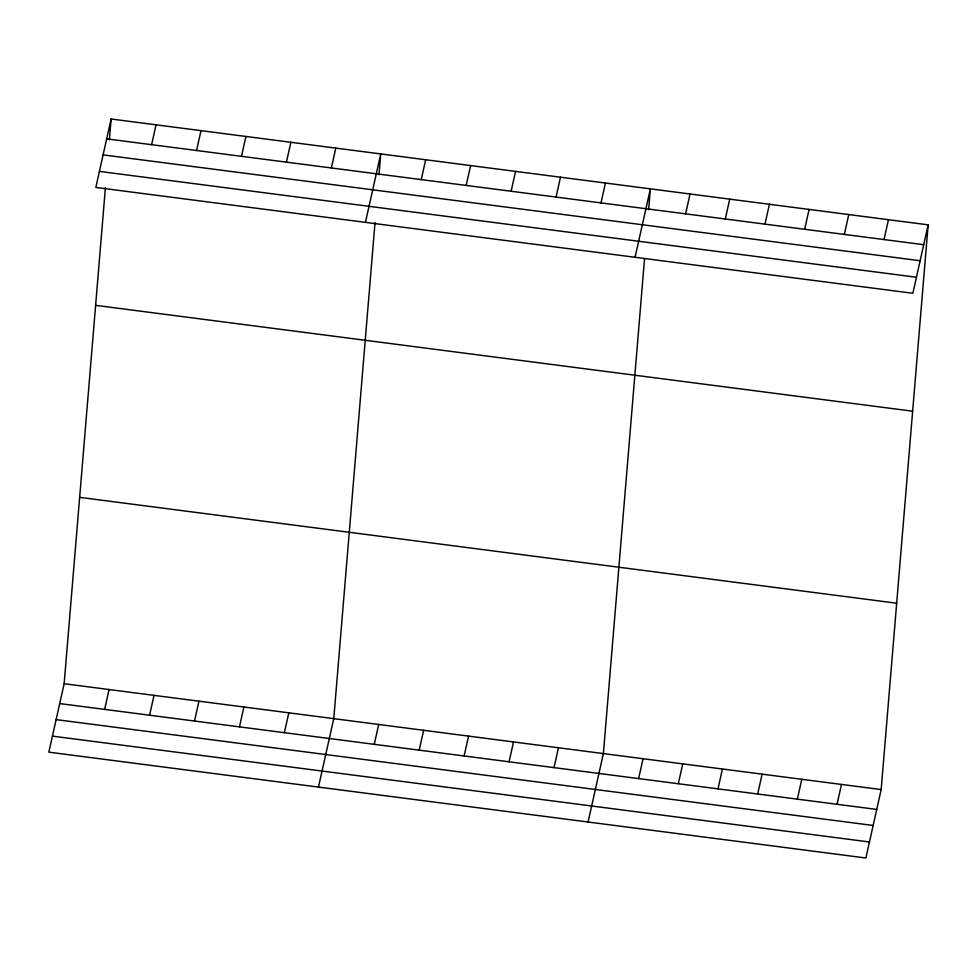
<?xml version="1.0" encoding="UTF-8"?>
<svg xmlns="http://www.w3.org/2000/svg" width="977" height="977" viewBox="0 0 977 977"><rect width="100%" height="100%" fill="white"/><g stroke="black" fill="none" stroke-linecap="round" stroke-linejoin="round"><path stroke-width="1.47" d="M928.15 224.844L912.848 293.283L95.831 187.425L111.122 118.999L928.15 224.844L881.169 789.575L865.878 858.001L48.85 752.156L64.152 683.717L105.418 187.572M109.387 139.87L111.122 118.999M375.034 222.512L333.768 718.645L318.465 787.083M379.003 174.798L380.737 153.926L365.447 222.365M644.527 258.929L603.383 753.585L588.093 822.011M648.63 209.725L650.364 188.854L635.062 257.293M151.618 144.669L156.064 124.812M196.56 150.495L200.993 130.637M104.649 709.4L109.082 689.542M241.49 156.32L245.935 136.462M149.579 715.213L154.024 695.355M286.432 162.133L290.865 142.276M194.521 721.038L198.954 701.181M331.362 167.959L335.807 148.101M239.45 726.864L243.896 707.006M284.392 732.689L288.826 712.831M421.246 179.609L425.679 159.752M466.176 185.422L470.621 165.565M374.264 744.327L378.697 724.47M511.118 191.248L515.551 171.39M419.194 750.153L423.639 730.295M556.047 197.073L560.493 177.216M464.136 755.978L468.569 736.121M600.989 202.898L605.422 183.041M509.078 761.791L513.511 741.934M554.008 767.617L558.453 747.759M685.61 213.853L690.043 193.996M725.288 218.995L729.734 199.137M638.628 778.584L643.074 758.726M764.979 224.136L769.412 204.278M678.319 783.725L682.752 763.867M804.657 229.277L809.103 209.42M717.997 788.866L722.43 769.009M844.348 234.419L848.781 214.561M757.688 794.008L762.121 774.15M884.026 239.56L888.472 219.703M797.366 799.149L801.799 779.292M837.045 804.291L841.49 784.433M106.688 138.856L923.717 244.702M103.098 154.879L920.126 260.737M99.41 171.39L916.438 277.248M95.624 305.349L912.652 411.207M79.65 497.354L896.678 603.212M64.152 683.717L881.169 789.575M59.707 703.574L876.735 809.432M56.129 719.609L873.157 825.467M52.428 736.121L869.457 841.979"/></g></svg>
